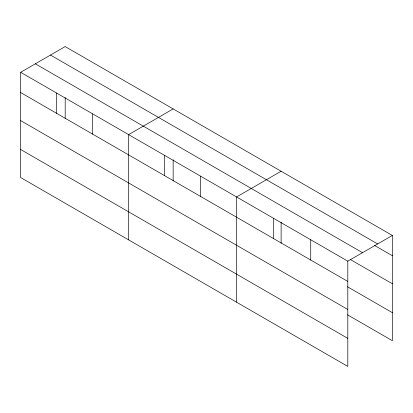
<?xml version="1.0" encoding="UTF-8"?>
<svg xmlns="http://www.w3.org/2000/svg" width="413" height="413" viewBox="0 0 413 413"><rect width="100%" height="100%" fill="white"/><g stroke="black" fill="none" stroke-linecap="round" stroke-linejoin="round"><path stroke-width="0.62" d="M347.808 309.482L347.808 261.176L20.65 72.296L20.65 177.538L347.808 366.424L347.808 309.482L20.65 120.601M347.524 314.825L392.35 340.704L392.35 235.462L65.192 46.576L20.65 72.296M173.155 108.908L128.613 134.628L128.613 239.87M281.119 171.24L236.572 196.96L236.572 302.202M347.808 261.176L392.35 235.462M50.494 55.063L377.652 243.949M374.643 245.498L392.35 255.719M35.348 63.808L362.506 252.689M350.291 259.483L392.35 283.767M20.65 92.558L347.808 281.439M347.524 286.782L392.35 312.662M20.65 149.496L347.808 338.376M310.731 239.772L310.731 260.03M281.119 222.117L281.119 243.303M273.649 218.363L273.649 238.626M200.584 176.181L200.584 196.443M173.155 159.785L173.155 180.971M164.601 155.402L164.601 175.664M92.626 113.849L92.626 134.111M65.192 97.453L65.192 118.639M56.638 93.07L56.638 113.332"/></g></svg>
